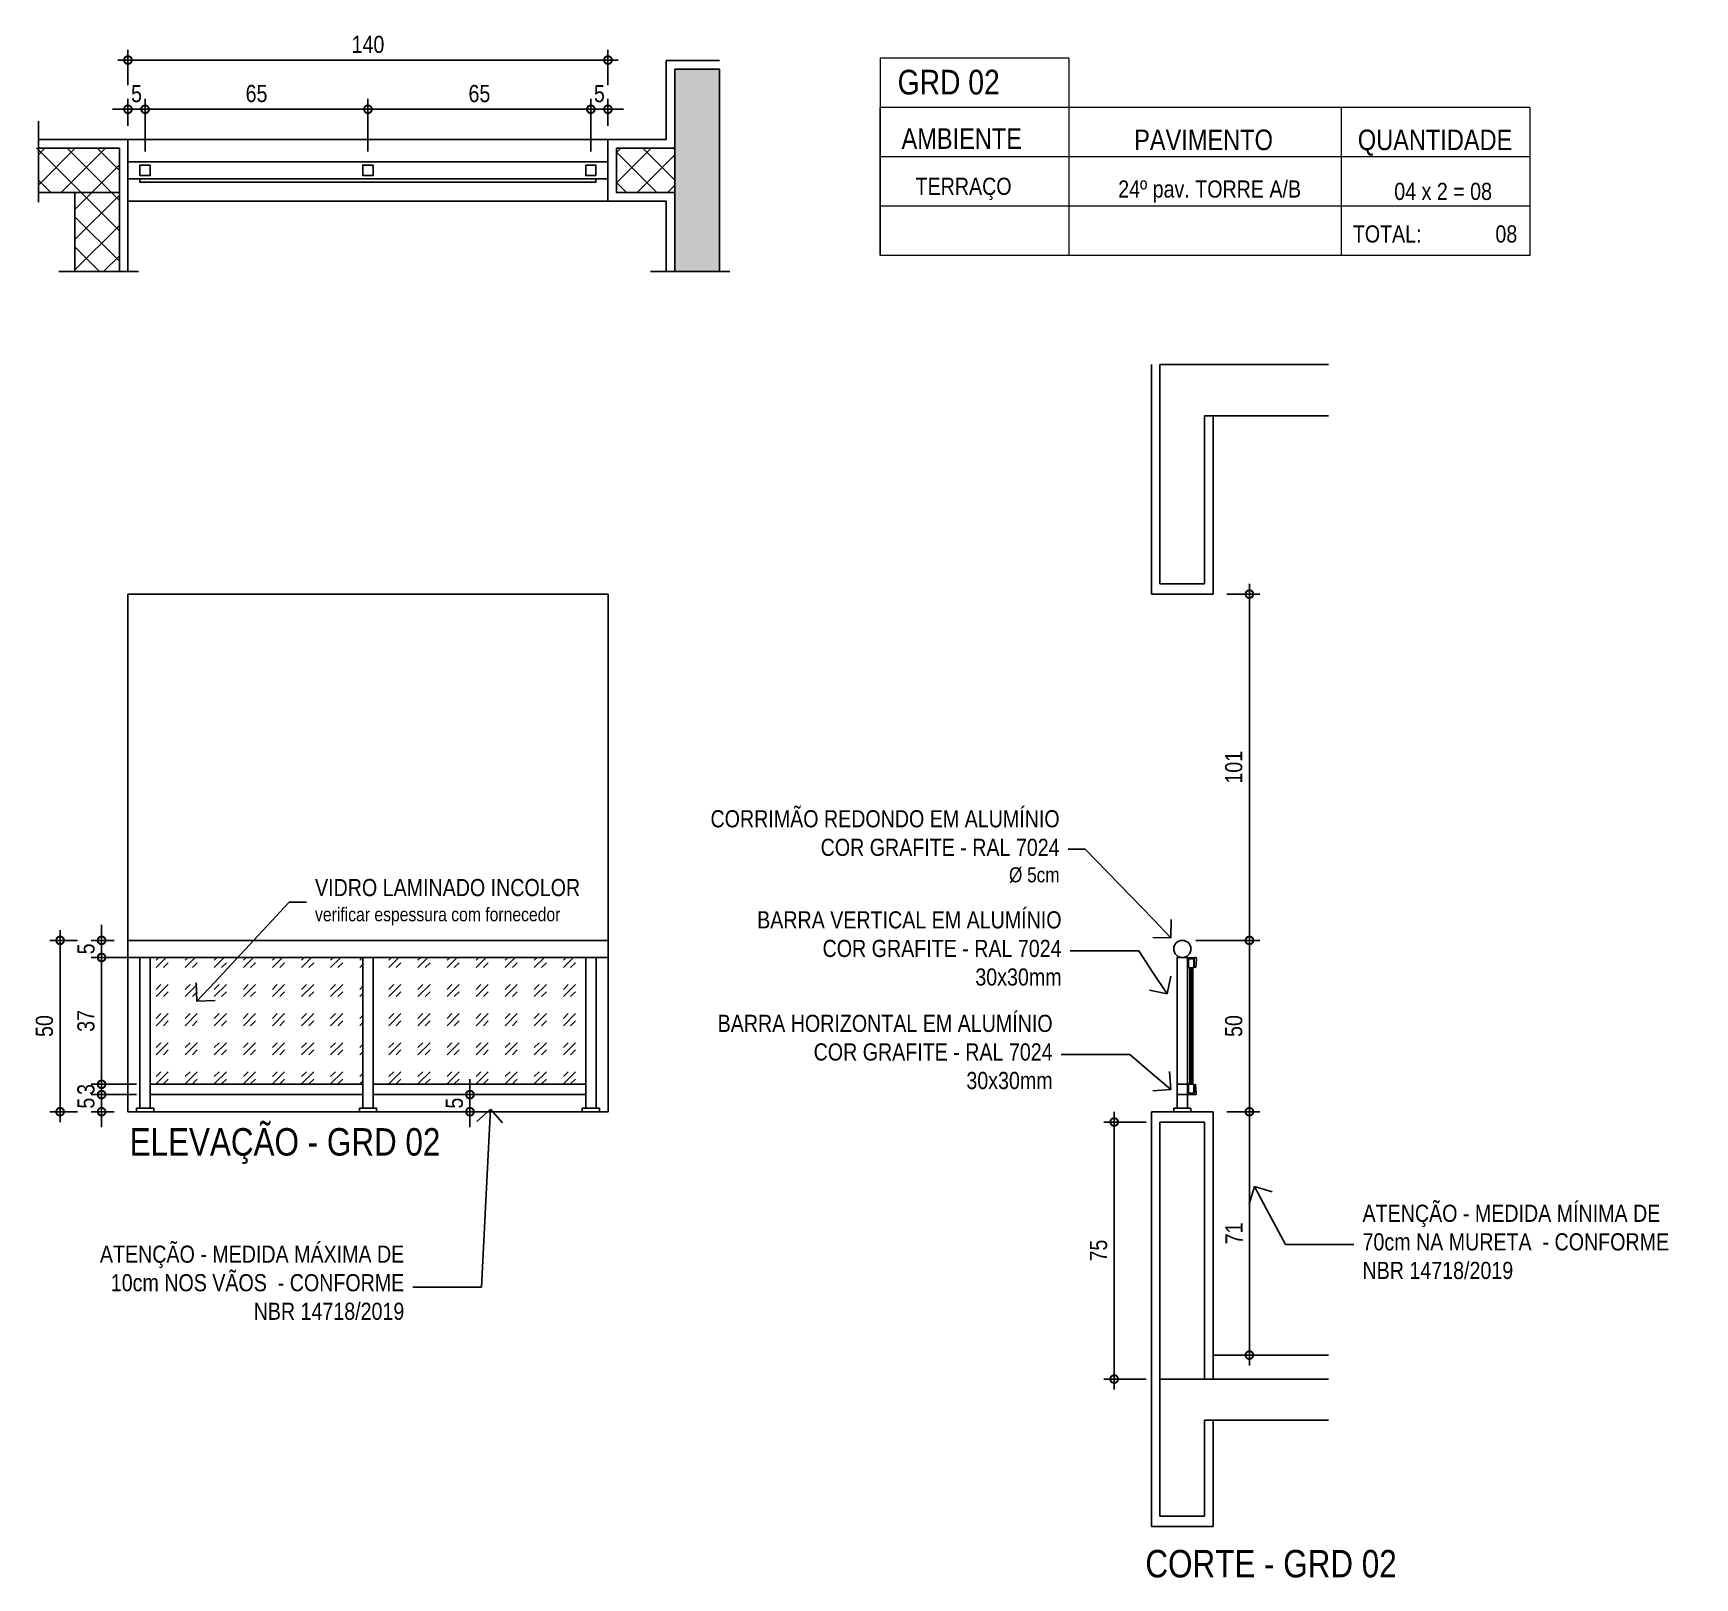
# Model space of a CAD drawing. Header units: metres. Extents: x -1.2 to 70.7, y -18.8 to 3.9.
# Drawn here: x 9.4 to 14.246, y -0.932 to 3.574 of the extents above; entities that cross this region are included whole.
import ezdxf
from ezdxf import colors
from ezdxf.entities.mleader import LeaderData, LeaderLine
from ezdxf.math import Vec2, Vec3

# ---------------------------------------------------------------- set-up
doc = ezdxf.new("R2010")
doc.units = ezdxf.units.M
doc.header["$PDMODE"] = 35
doc.linetypes.add('DASHEDX2', pattern=[1.5, 1, -0.5])
doc.linetypes.add('ESTILO_TQS_0001', pattern=[1, 0.7, -0.3])
for name, color, linetype in [('1', 232, 'DASHEDX2'), ('103', 232, 'Continuous'), ('210', 15, 'ESTILO_TQS_0001'), ('4', 2, 'Continuous'), ('5', 2, 'Continuous'), ('ARQ-ALV ACAB', 4, 'Continuous'), ('ARQ-ALV OSSO', 5, 'Continuous'), ('ARQ-AUX', 7, 'Continuous'), ('ARQ-AUX1', 1, 'Continuous'), ('ARQ-AUX2', 2, 'Continuous'), ('ARQ-DIM', 2, 'Continuous'), ('ARQ-SIM', 1, 'Continuous'), ('ARQ-TXT', 2, 'Continuous'), ('ARQ-TXT01', 2, 'Continuous'), ('ARQ-TXT3', 3, 'Continuous'), ('ES-CORTE', 2, 'Continuous')]:
    doc.layers.add(name, color=color, linetype=linetype)
doc.layers.add('SIMB', color=1, linetype='Continuous', lineweight=13)
doc.styles.add('Adesa', font='ARIALN.TTF')
doc.dimstyles.new('ADESA 1-0025', dxfattribs={"dimtxt": 0.05, "dimasz": 0.045, "dimexe": 0.03, "dimexo": 0.04, "dimgap": 0.02, "dimtad": 1, "dimtoh": 1, "dimdec": 0, "dimlfac": 100, "dimzin": 4, "dimtxsty": 'Adesa', "dimblk": 'DOTSMALL', "dimcen": 1, "dimdle": 0.03, "dimclrd": 1, "dimclre": 1, "dimclrt": 256, "dimazin": 1, "dimtm": 1e-09, "dimtfac": 1, "dimtdec": 0, "dimtix": 1, "dimtmove": 2, "dimatfit": 0, "dimldrblk": 'DOTSMALL', "dimfxl": 0.8, "dimtvp": 2, "dimtolj": 1, "dimtzin": 0, "dimarcsym": 0})

# ---------------------------------------------------------------- blocks, each defined once
blk = doc.blocks.new('_H315D25D1B8-016')
for p, q in [((-1956.99, 569.29), (-1981.19, 593.5)), ((-1980.62, 582.64), (-1969.77, 593.5)), ((-1980.62, 591.48), (-1978.6, 593.5)), ((-1973.93, 580.5), (-1960.93, 593.5)), ((-1956.99, 578.13), (-1972.35, 593.5)), ((-1956.99, 586.97), (-1963.52, 593.5)), ((-1969.99, 575.59), (-1956.99, 588.59)), ((-1977.03, 580.5), (-1980.62, 584.08)), ((-1969.99, 566.76), (-1956.99, 579.76)), ((-1956.99, 560.45), (-1969.99, 573.45)), ((-1969.99, 557.92), (-1956.99, 570.92)), ((-1962.82, 557.45), (-1969.99, 564.62)), ((-1961.62, 557.45), (-1956.99, 562.08))]:
    blk.add_line(p, q)
blk = doc.blocks.new('_H315D25D1B8-017')
for p, q in [((-1811.993255, 583.330966), (-1801.82775, 593.496471)), ((-1811.993255, 592.169801), (-1810.666585, 593.496471)), ((-1800.255669, 580.496471), (-1811.993255, 592.234058)), ((-1805.988915, 580.496471), (-1794.99269, 591.492696)), ((-1794.99269, 584.072327), (-1804.416834, 593.496471)), ((-1794.99269, 592.911162), (-1795.577999, 593.496471)), ((-1809.094503, 580.496471), (-1811.993255, 583.395223)), ((-1797.150081, 580.496471), (-1794.99269, 582.653862))]:
    blk.add_line(p, q)
blk = doc.blocks.new('_DotSmall')
at = {"color": 0, "linetype": 'ByBlock', "const_width": 0.5}
blk.add_lwpolyline([(-0.0625, 0, 1), (0.0625, 0, 1)], format="xyb", close=True, dxfattribs=at)
blk = doc.blocks.new('*D24')
at = {"layer": 'ARQ-DIM', "color": 1, "lineweight": -2, "transparency": 16777216}
for p, q in [((9.6761, 3.3524), (9.6311, 3.3524)), ((9.6761, 3.3044), (9.6761, 3.3824)), ((9.7261, 3.3524), (9.6761, 3.3524)), ((9.7261, 3.2294), (9.7261, 3.3824)), ((9.7261, 3.3524), (9.7711, 3.3524))]:
    blk.add_line(p, q, dxfattribs=at)
at = {"layer": 'Defpoints', "color": 0, "transparency": 16777216}
for p in [(9.6761, 3.3524), (9.6761, 3.2644, 0), (9.7261, 3.1894, 0)]:
    blk.add_point(p, dxfattribs=at)
at = {"layer": 'ARQ-DIM', "color": 1, "lineweight": -2, "transparency": 16777216, "xscale": 0.045, "yscale": 0.045, "zscale": 0.045}
blk.add_blockref('_DotSmall', (9.6761, 3.3524), dxfattribs=at)
at = {"layer": 'ARQ-DIM', "color": 1, "lineweight": -2, "transparency": 16777216, "xscale": 0.045, "yscale": 0.045, "zscale": 0.045, "rotation": 180}
blk.add_blockref('_DotSmall', (9.7261, 3.3524), dxfattribs=at)
at = {"layer": 'ARQ-DIM', "transparency": 16777216, "insert": (9.7011, 3.3979), "char_height": 0.05, "attachment_point": 5, "style": 'Adesa'}
blk.add_mtext('\\A1;5', dxfattribs=at)
blk = doc.blocks.new('*D25')
at = {"layer": 'ARQ-DIM', "color": 1, "lineweight": -2, "transparency": 16777216}
for p, q in [((9.6961, 3.3524), (10.4061, 3.3524)), ((9.7261, 3.2294), (9.7261, 3.3824)), ((10.3761, 3.2294), (10.3761, 3.3824))]:
    blk.add_line(p, q, dxfattribs=at)
at = {"layer": 'Defpoints', "color": 0, "transparency": 16777216}
for p in [(10.3761, 3.3524), (9.7261, 3.1894, 0), (10.3761, 3.1894)]:
    blk.add_point(p, dxfattribs=at)
at = {"layer": 'ARQ-DIM', "color": 1, "lineweight": -2, "transparency": 16777216, "xscale": 0.045, "yscale": 0.045, "zscale": 0.045, "rotation": 180}
blk.add_blockref('_DotSmall', (9.7261, 3.3524), dxfattribs=at)
at = {"layer": 'ARQ-DIM', "color": 1, "lineweight": -2, "transparency": 16777216, "xscale": 0.045, "yscale": 0.045, "zscale": 0.045}
blk.add_blockref('_DotSmall', (10.3761, 3.3524), dxfattribs=at)
at = {"layer": 'ARQ-DIM', "transparency": 16777216, "insert": (10.0511, 3.398), "char_height": 0.05, "attachment_point": 5, "style": 'Adesa'}
blk.add_mtext('\\A1;65', dxfattribs=at)
blk = doc.blocks.new('*D26')
at = {"layer": 'ARQ-DIM', "color": 1, "lineweight": -2, "transparency": 16777216}
for p, q in [((11.0261, 3.3524), (10.9811, 3.3524)), ((11.0261, 3.2294), (11.0261, 3.3824)), ((11.0261, 3.3524), (11.0761, 3.3524)), ((11.0761, 3.3044), (11.0761, 3.3824)), ((11.0761, 3.3524), (11.1211, 3.3524))]:
    blk.add_line(p, q, dxfattribs=at)
at = {"layer": 'Defpoints', "color": 0, "transparency": 16777216}
for p in [(11.0761, 3.3524), (11.0761, 3.2644, 0), (11.0261, 3.1894, 0)]:
    blk.add_point(p, dxfattribs=at)
at = {"layer": 'ARQ-DIM', "color": 1, "lineweight": -2, "transparency": 16777216, "xscale": 0.045, "yscale": 0.045, "zscale": 0.045}
blk.add_blockref('_DotSmall', (11.0261, 3.3524), dxfattribs=at)
at = {"layer": 'ARQ-DIM', "color": 1, "lineweight": -2, "transparency": 16777216, "xscale": 0.045, "yscale": 0.045, "zscale": 0.045, "rotation": 180}
blk.add_blockref('_DotSmall', (11.0761, 3.3524), dxfattribs=at)
at = {"layer": 'ARQ-DIM', "transparency": 16777216, "insert": (11.0511, 3.3979), "char_height": 0.05, "attachment_point": 5, "style": 'Adesa'}
blk.add_mtext('\\A1;5', dxfattribs=at)
blk = doc.blocks.new('*D27')
at = {"layer": 'ARQ-DIM', "color": 1, "lineweight": -2, "transparency": 16777216}
for p, q in [((11.0561, 3.3524), (10.3461, 3.3524)), ((10.3761, 3.2294), (10.3761, 3.3824)), ((11.0261, 3.2294), (11.0261, 3.3824))]:
    blk.add_line(p, q, dxfattribs=at)
at = {"layer": 'Defpoints', "color": 0, "transparency": 16777216}
for p in [(10.3761, 3.3524), (10.3761, 3.1894), (11.0261, 3.1894, 0)]:
    blk.add_point(p, dxfattribs=at)
at = {"layer": 'ARQ-DIM', "color": 1, "lineweight": -2, "transparency": 16777216, "xscale": 0.045, "yscale": 0.045, "zscale": 0.045, "rotation": 180}
blk.add_blockref('_DotSmall', (10.3761, 3.3524), dxfattribs=at)
at = {"layer": 'ARQ-DIM', "color": 1, "lineweight": -2, "transparency": 16777216, "xscale": 0.045, "yscale": 0.045, "zscale": 0.045}
blk.add_blockref('_DotSmall', (11.0261, 3.3524), dxfattribs=at)
at = {"layer": 'ARQ-DIM', "transparency": 16777216, "insert": (10.7011, 3.398), "char_height": 0.05, "attachment_point": 5, "style": 'Adesa'}
blk.add_mtext('\\A1;65', dxfattribs=at)
blk = doc.blocks.new('*D28')
at = {"layer": 'ARQ-DIM', "color": 1, "lineweight": -2, "transparency": 16777216}
for p, q in [((9.6461, 3.4959), (11.1061, 3.4959)), ((9.6761, 3.4224), (9.6761, 3.5259)), ((11.0761, 3.4224), (11.0761, 3.5259))]:
    blk.add_line(p, q, dxfattribs=at)
at = {"layer": 'Defpoints', "color": 0, "transparency": 16777216}
for p in [(11.0761, 3.4959), (9.6761, 3.3824), (11.0761, 3.3824)]:
    blk.add_point(p, dxfattribs=at)
at = {"layer": 'ARQ-DIM', "color": 1, "lineweight": -2, "transparency": 16777216, "xscale": 0.045, "yscale": 0.045, "zscale": 0.045, "rotation": 180}
blk.add_blockref('_DotSmall', (9.6761, 3.4959), dxfattribs=at)
at = {"layer": 'ARQ-DIM', "color": 1, "lineweight": -2, "transparency": 16777216, "xscale": 0.045, "yscale": 0.045, "zscale": 0.045}
blk.add_blockref('_DotSmall', (11.0761, 3.4959), dxfattribs=at)
at = {"layer": 'ARQ-DIM', "transparency": 16777216, "insert": (10.3761, 3.5414), "char_height": 0.05, "attachment_point": 5, "style": 'Adesa'}
blk.add_mtext('\\A1;140', dxfattribs=at)
blk = doc.blocks.new('*D30')
at = {"layer": 'ARQ-DIM', "color": 1, "lineweight": -2, "transparency": 16777216}
for p, q in [((9.5992, 0.4779), (9.5992, 0.5229)), ((9.7011, 0.4779), (9.5692, 0.4779)), ((9.5992, 0.4779), (9.5992, 0.4279)), ((9.6361, 0.4279), (9.5692, 0.4279)), ((9.5992, 0.4279), (9.5992, 0.3829))]:
    blk.add_line(p, q, dxfattribs=at)
at = {"layer": 'Defpoints', "color": 0, "transparency": 16777216}
for p in [(9.7411, 0.4779, 0), (9.5992, 0.4279), (9.6761, 0.4279)]:
    blk.add_point(p, dxfattribs=at)
at = {"layer": 'ARQ-DIM', "color": 1, "lineweight": -2, "transparency": 16777216, "xscale": 0.045, "yscale": 0.045, "zscale": 0.045}
for p, rotation in [((9.5992, 0.4779), 270), ((9.5992, 0.4279), 90)]:
    blk.add_blockref('_DotSmall', p, dxfattribs=dict(at, rotation=rotation))
at = {"layer": 'ARQ-DIM', "transparency": 16777216, "insert": (9.5538, 0.4529), "char_height": 0.05, "attachment_point": 5, "rotation": 90, "style": 'Adesa'}
blk.add_mtext('\\A1;5', dxfattribs=at)
blk = doc.blocks.new('*D31')
at = {"layer": 'ARQ-DIM', "color": 1, "lineweight": -2, "transparency": 16777216}
for p, q in [((9.5992, 0.5079), (9.5992, 0.5529)), ((9.7011, 0.5079), (9.5692, 0.5079)), ((9.5992, 0.5079), (9.5992, 0.4779)), ((9.7011, 0.4779), (9.5692, 0.4779)), ((9.5992, 0.4779), (9.5992, 0.4329))]:
    blk.add_line(p, q, dxfattribs=at)
at = {"layer": 'Defpoints', "color": 0, "transparency": 16777216}
for p in [(9.7411, 0.5079, 0), (9.5992, 0.4779), (9.7411, 0.4779, 0)]:
    blk.add_point(p, dxfattribs=at)
at = {"layer": 'ARQ-DIM', "color": 1, "lineweight": -2, "transparency": 16777216, "xscale": 0.045, "yscale": 0.045, "zscale": 0.045}
for p, rotation in [((9.5992, 0.5079), 270), ((9.5992, 0.4779), 90)]:
    blk.add_blockref('_DotSmall', p, dxfattribs=dict(at, rotation=rotation))
at = {"layer": 'ARQ-DIM', "transparency": 16777216, "insert": (9.5537, 0.4929), "char_height": 0.05, "attachment_point": 5, "rotation": 90, "style": 'Adesa'}
blk.add_mtext('\\A1;3', dxfattribs=at)
blk = doc.blocks.new('*D32')
at = {"layer": 'ARQ-DIM', "color": 1, "lineweight": -2, "transparency": 16777216}
for p, q in [((9.7011, 0.8779), (9.5692, 0.8779)), ((9.5992, 0.4779), (9.5992, 0.9079)), ((9.7011, 0.5079), (9.5692, 0.5079))]:
    blk.add_line(p, q, dxfattribs=at)
at = {"layer": 'Defpoints', "color": 0, "transparency": 16777216}
for p in [(9.5992, 0.8779), (9.7411, 0.8779, 0), (9.7411, 0.5079, 0)]:
    blk.add_point(p, dxfattribs=at)
at = {"layer": 'ARQ-DIM', "color": 1, "lineweight": -2, "transparency": 16777216, "xscale": 0.045, "yscale": 0.045, "zscale": 0.045}
for p, rotation in [((9.5992, 0.8779), 90), ((9.5992, 0.5079), 270)]:
    blk.add_blockref('_DotSmall', p, dxfattribs=dict(at, rotation=rotation))
at = {"layer": 'ARQ-DIM', "transparency": 16777216, "insert": (9.5537, 0.6929), "char_height": 0.05, "attachment_point": 5, "rotation": 90, "style": 'Adesa'}
blk.add_mtext('\\A1;37', dxfattribs=at)
blk = doc.blocks.new('*D33')
at = {"layer": 'ARQ-DIM', "color": 1, "lineweight": -2, "transparency": 16777216}
for p, q in [((9.5992, 0.9279), (9.5992, 0.9729)), ((9.6361, 0.9279), (9.5692, 0.9279)), ((9.5992, 0.9279), (9.5992, 0.8779)), ((9.6361, 0.8779), (9.5692, 0.8779)), ((9.5992, 0.8779), (9.5992, 0.8329))]:
    blk.add_line(p, q, dxfattribs=at)
at = {"layer": 'Defpoints', "color": 0, "transparency": 16777216}
for p in [(9.6761, 0.9279, 0), (9.5992, 0.8779), (9.6761, 0.8779, 0)]:
    blk.add_point(p, dxfattribs=at)
at = {"layer": 'ARQ-DIM', "color": 1, "lineweight": -2, "transparency": 16777216, "xscale": 0.045, "yscale": 0.045, "zscale": 0.045}
for p, rotation in [((9.5992, 0.9279), 270), ((9.5992, 0.8779), 90)]:
    blk.add_blockref('_DotSmall', p, dxfattribs=dict(at, rotation=rotation))
at = {"layer": 'ARQ-DIM', "transparency": 16777216, "insert": (9.5538, 0.9029), "char_height": 0.05, "attachment_point": 5, "rotation": 90, "style": 'Adesa'}
blk.add_mtext('\\A1;5', dxfattribs=at)
blk = doc.blocks.new('*D29')
at = {"layer": 'ARQ-DIM', "color": 1, "lineweight": -2, "transparency": 16777216}
for p, q in [((9.5292, 0.9279), (9.4482, 0.9279)), ((9.4782, 0.9579), (9.4782, 0.3979)), ((9.5292, 0.4279), (9.4482, 0.4279))]:
    blk.add_line(p, q, dxfattribs=at)
at = {"layer": 'Defpoints', "color": 0, "transparency": 16777216}
for p in [(9.5692, 0.9279), (9.4782, 0.4279), (9.5692, 0.4279)]:
    blk.add_point(p, dxfattribs=at)
at = {"layer": 'ARQ-DIM', "color": 1, "lineweight": -2, "transparency": 16777216, "xscale": 0.045, "yscale": 0.045, "zscale": 0.045}
for p, rotation in [((9.4782, 0.9279), 90), ((9.4782, 0.4279), 270)]:
    blk.add_blockref('_DotSmall', p, dxfattribs=dict(at, rotation=rotation))
at = {"layer": 'ARQ-DIM', "transparency": 16777216, "insert": (9.4326, 0.6779), "char_height": 0.05, "attachment_point": 5, "rotation": 90, "style": 'Adesa'}
blk.add_mtext('\\A1;50', dxfattribs=at)
blk = doc.blocks.new('_Open90')
at = {"color": 0, "linetype": 'ByBlock', "lineweight": -2}
for p, q in [((0, 0), (-1, 0)), ((-0.5, 0.5), (0, 0)), ((0, 0), (-0.5, -0.5))]:
    blk.add_line(p, q, dxfattribs=at)
blk = doc.blocks.new('*D36')
at = {"layer": 'ARQ-AUX2', "color": 1, "lineweight": -2, "transparency": 16777216}
for p, q in [((12.9469, 0.4579), (12.9469, -0.3121)), ((12.8811, 0.4279), (12.9769, 0.4279)), ((12.8811, -0.2821), (12.9769, -0.2821))]:
    blk.add_line(p, q, dxfattribs=at)
at = {"layer": 'Defpoints', "color": 0, "transparency": 16777216}
for p in [(12.8411, 0.4279, 0), (12.8411, -0.2821, 0), (12.9469, -0.2821)]:
    blk.add_point(p, dxfattribs=at)
at = {"layer": 'ARQ-AUX2', "color": 1, "lineweight": -2, "transparency": 16777216, "xscale": 0.045, "yscale": 0.045, "zscale": 0.045}
for p, rotation in [((12.9469, 0.4279), 90), ((12.9469, -0.2821), 270)]:
    blk.add_blockref('_DotSmall', p, dxfattribs=dict(at, rotation=rotation))
at = {"layer": 'ARQ-AUX2', "transparency": 16777216, "insert": (12.9018, 0.0729), "char_height": 0.05, "attachment_point": 5, "rotation": 90, "style": 'Adesa'}
blk.add_mtext('\\A1;71', dxfattribs=at)
blk = doc.blocks.new('*D35')
at = {"layer": 'ARQ-AUX2', "color": 1, "lineweight": -2, "transparency": 16777216}
for p, q in [((12.7911, 0.9279), (12.9769, 0.9279)), ((12.9469, 0.9579), (12.9469, 0.3979)), ((12.8811, 0.4279), (12.9769, 0.4279))]:
    blk.add_line(p, q, dxfattribs=at)
at = {"layer": 'Defpoints', "color": 0, "transparency": 16777216}
for p in [(12.7511, 0.9279, 0), (12.8411, 0.4279, 0), (12.9469, 0.4279)]:
    blk.add_point(p, dxfattribs=at)
at = {"layer": 'ARQ-AUX2', "color": 1, "lineweight": -2, "transparency": 16777216, "xscale": 0.045, "yscale": 0.045, "zscale": 0.045}
for p, rotation in [((12.9469, 0.9279), 90), ((12.9469, 0.4279), 270)]:
    blk.add_blockref('_DotSmall', p, dxfattribs=dict(at, rotation=rotation))
at = {"layer": 'ARQ-AUX2', "transparency": 16777216, "insert": (12.9014, 0.6779), "char_height": 0.05, "attachment_point": 5, "rotation": 90, "style": 'Adesa'}
blk.add_mtext('\\A1;50', dxfattribs=at)
blk = doc.blocks.new('*D37')
at = {"layer": 'ARQ-AUX2', "color": 1, "lineweight": -2, "transparency": 16777216}
for p, q in [((12.6461, 0.3979), (12.5225, 0.3979)), ((12.5525, -0.3821), (12.5525, 0.4279)), ((12.6461, -0.3521), (12.5225, -0.3521))]:
    blk.add_line(p, q, dxfattribs=at)
at = {"layer": 'Defpoints', "color": 0, "transparency": 16777216}
for p in [(12.5525, 0.3979), (12.6861, 0.3979, 0), (12.6861, -0.3521, 0)]:
    blk.add_point(p, dxfattribs=at)
at = {"layer": 'ARQ-AUX2', "color": 1, "lineweight": -2, "transparency": 16777216, "xscale": 0.045, "yscale": 0.045, "zscale": 0.045}
for p, rotation in [((12.5525, 0.3979), 90), ((12.5525, -0.3521), 270)]:
    blk.add_blockref('_DotSmall', p, dxfattribs=dict(at, rotation=rotation))
at = {"layer": 'ARQ-AUX2', "transparency": 16777216, "insert": (12.5071, 0.0229), "char_height": 0.05, "attachment_point": 5, "rotation": 90, "style": 'Adesa'}
blk.add_mtext('\\A1;75', dxfattribs=at)
blk = doc.blocks.new('*D38')
at = {"layer": 'ARQ-AUX2', "color": 1, "lineweight": -2, "transparency": 16777216}
for p, q in [((12.9469, 1.9679), (12.9469, 0.8979)), ((12.8811, 1.9379), (12.9769, 1.9379)), ((12.8811, 0.9279), (12.9769, 0.9279))]:
    blk.add_line(p, q, dxfattribs=at)
at = {"layer": 'Defpoints', "color": 0, "transparency": 16777216}
for p in [(12.8411, 1.9379, 0), (12.8411, 0.9279), (12.9469, 0.9279)]:
    blk.add_point(p, dxfattribs=at)
at = {"layer": 'ARQ-AUX2', "color": 1, "lineweight": -2, "transparency": 16777216, "xscale": 0.045, "yscale": 0.045, "zscale": 0.045}
for p, rotation in [((12.9469, 1.9379), 90), ((12.9469, 0.9279), 270)]:
    blk.add_blockref('_DotSmall', p, dxfattribs=dict(at, rotation=rotation))
at = {"layer": 'ARQ-AUX2', "transparency": 16777216, "insert": (12.9014, 1.4329), "char_height": 0.05, "attachment_point": 5, "rotation": 90, "style": 'Adesa'}
blk.add_mtext('\\A1;101', dxfattribs=at)
blk = doc.blocks.new('DET CTE GRD')
at = {"layer": 'ARQ-AUX'}
for p, q in [((0.0218, 0.4189), (0.0227, 0.4198)), ((0.0218, 0.4189), (0.0218, 0.0811)), ((0.0299, 0.4198), (0.0227, 0.4198)), ((0.0308, 0.4189), (0.0299, 0.4198)), ((0.0308, 0.0811), (0.0308, 0.4189)), ((0.0308, 0.4189), (0.0308, 0.4189)), ((0.0218, 0.0811), (0.0227, 0.0802)), ((0.0299, 0.0802), (0.0227, 0.0802)), ((0.0308, 0.0811), (0.0299, 0.0802)), ((0.0308, 0.0811), (0.0308, 0.0811))]:
    blk.add_line(p, q, dxfattribs=at)
for points in [[(0.0339, 0.42), (0.0179, 0.42), (0.0179, 0.446), (0.0339, 0.446), (0.0339, 0.42)], [(0.0339, 0.08), (0.0179, 0.08), (0.0179, 0.054), (0.0339, 0.054), (0.0339, 0.08)]]:
    blk.add_lwpolyline(points, close=True, dxfattribs=at)
at = {"layer": 'ARQ-AUX', "color": 251}
for points in [[(0.0233, 0.4198), (0.0233, 0.0811)], [(0.0263, 0.4198), (0.0263, 0.0811)], [(0.0293, 0.4198), (0.0293, 0.0811)]]:
    blk.add_lwpolyline(points, dxfattribs=at)
at = {"layer": 'ARQ-AUX1', "color": 7, "linetype": 'Continuous', "lineweight": 0}
for p, q in [((0.015, 0.45), (0.0388, 0.45)), ((0.0368, 0.446), (0.015, 0.446)), ((0.0368, 0.4217), (0.0368, 0.446)), ((0.0418, 0.4463), (0.0394, 0.4214)), ((0.0368, 0.054), (0.015, 0.054)), ((0.015, 0.05), (0.0388, 0.05)), ((0.0368, 0.0783), (0.0368, 0.054)), ((0.0418, 0.0537), (0.0394, 0.0786))]:
    blk.add_line(p, q, dxfattribs=at)
at = {"layer": 'ARQ-AUX1'}
blk.add_lwpolyline([(0.015, 0.08), (-0.015, 0.08), (-0.015, 0.05), (0.015, 0.05)], close=True, dxfattribs=at)
at = {"layer": 'ARQ-AUX1', "color": 7, "linetype": 'Continuous', "lineweight": 0}
for centre, radius, start, end in [((0.0388, 0.447), 0.003, 347, 90), ((0.0381, 0.4217), 0.00129, 180, 347), ((0.0381, 0.0783), 0.00129, 13, 180), ((0.0388, 0.053), 0.003, 270, 13)]:
    blk.add_arc(centre, radius, start, end, dxfattribs=at)
at = {"layer": 'ARQ-AUX2'}
for points in [[(0.015, 0.45), (-0.015, 0.45), (-0.015, 0.01), (0.015, 0.01)], [(0.025, 0.01), (-0.025, 0.01), (-0.025, 0), (0.025, 0)]]:
    blk.add_lwpolyline(points, close=True, dxfattribs=at)
blk.add_circle((0, 0.475), 0.025, dxfattribs=at)
blk = doc.blocks.new('*D39')
at = {"layer": 'ARQ-DIM', "color": 1, "lineweight": -2, "transparency": 16777216}
for p, q in [((10.6736, 0.4779), (10.6736, 0.5229)), ((10.7076, 0.4779), (10.6436, 0.4779)), ((10.6736, 0.4779), (10.6736, 0.4279)), ((10.7076, 0.4279), (10.6436, 0.4279)), ((10.6736, 0.4279), (10.6736, 0.3829))]:
    blk.add_line(p, q, dxfattribs=at)
at = {"layer": 'Defpoints', "color": 0, "transparency": 16777216}
for p in [(10.7476, 0.4779, 0), (10.6736, 0.4279), (10.7476, 0.4279)]:
    blk.add_point(p, dxfattribs=at)
at = {"layer": 'ARQ-DIM', "color": 1, "lineweight": -2, "transparency": 16777216, "xscale": 0.045, "yscale": 0.045, "zscale": 0.045}
for p, rotation in [((10.6736, 0.4779), 270), ((10.6736, 0.4279), 90)]:
    blk.add_blockref('_DotSmall', p, dxfattribs=dict(at, rotation=rotation))
at = {"layer": 'ARQ-DIM', "transparency": 16777216, "insert": (10.6282, 0.4529), "char_height": 0.05, "attachment_point": 5, "rotation": 90, "style": 'Adesa'}
blk.add_mtext('\\A1;5', dxfattribs=at)

msp = doc.modelspace()

# ---------------------------------------------------------------- hatches: boundary and pattern name
h = msp.add_hatch()
h.set_pattern_fill('GOST_GLASS', color=252, scale=0.01)
h.paths.add_polyline_path([(11.0112, 0.5079), (11.0112, 0.8779), (10.3912, 0.8779), (10.3912, 0.5079)])
h.paths.add_polyline_path([(10.3612, 0.5079), (10.3612, 0.8779), (9.7412, 0.8779), (9.7412, 0.5079)])
at = {"layer": 'ARQ-AUX1'}
h = msp.add_hatch(color=8, dxfattribs=at)
h.dxf.hatch_style = 1
h.paths.add_polyline_path([(11.401, 3.4694), (11.2711, 3.4694), (11.2711, 2.879), (11.401, 2.879)])

# ---------------------------------------------------------------- linework, layer by layer
at = {"layer": '1'}
msp.add_line((11.1011, 3.1094, 0), (11.1011, 3.2394, 0), dxfattribs=at)
at = {"layer": '1', "elevation": 0}
for points in [[(9.5861, 3.2394), (9.4148, 3.2394)], [(9.6511, 3.2394), (9.6511, 3.1094)], [(11.2711, 3.2394), (11.1011, 3.2394)], [(9.4148, 3.1094), (9.5211, 3.1094)], [(9.5211, 3.1094), (9.5211, 2.8789)], [(9.6511, 2.8789), (9.6511, 3.1094)], [(11.1011, 3.1094), (11.2711, 3.1094)]]:
    msp.add_lwpolyline(points, dxfattribs=at)
at = {"layer": '210'}
msp.add_line((9.5211, 3.1094, 0), (9.6511, 3.1094, 0), dxfattribs=at)
at = {"layer": '4', "linetype": 'Continuous', "elevation": 0}
msp.add_lwpolyline([(11.401, 2.879), (11.401, 3.4694), (11.2711, 3.4694), (11.2711, 2.879)], dxfattribs=at)
at = {"layer": '5', "elevation": 0}
msp.add_lwpolyline([(11.401, 2.879), (11.401, 3.4694), (11.2711, 3.4694), (11.2711, 2.879)], dxfattribs=at)
at = {"layer": 'ARQ-ALV ACAB'}
for p, q in [((11.0761, 3.2644, 0), (11.0761, 3.0844)), ((11.2461, 3.0844), (9.6761, 3.0844)), ((11.2461, 2.879, 0), (11.2461, 3.0844)), ((12.6611, 2.6079, 0), (12.6611, 1.9379, 0)), ((12.8411, 2.4579, 0), (12.8411, 1.9379, 0)), ((12.6611, -0.3521, 0), (12.6611, 0.4279)), ((12.8411, -0.3521, 0), (12.8411, 0.4279, 0)), ((12.6611, -0.3521, 0), (12.6611, -0.7821)), ((12.8411, -0.4721, 0), (12.8411, -0.7821, 0))]:
    msp.add_line(p, q, dxfattribs=at)
at = {"layer": 'ARQ-ALV ACAB', "elevation": 0}
for points in [[(9.4148, 3.2644), (11.2461, 3.2644), (11.2461, 3.4944), (11.4011, 3.4945)], [(9.6761, 2.8789), (9.6761, 3.2644)], [(12.6611, 1.9379), (12.8411, 1.9379)], [(12.8411, -0.2821), (13.1777, -0.2821)], [(12.6611, -0.7821), (12.8411, -0.7821)]]:
    msp.add_lwpolyline(points, dxfattribs=at)
at = {"layer": 'ARQ-ALV ACAB'}
for points in [[(12.8411, 0.4279), (12.6611, 0.4279)], [(12.6611, -0.7821), (12.8411, -0.7821)]]:
    msp.add_lwpolyline(points, dxfattribs=at)
at = {"layer": 'ARQ-ALV OSSO', "elevation": 0}
for points in [[(9.4148, 3.2394), (9.6511, 3.2394)], [(9.6511, 2.8789), (9.6511, 3.2394)], [(11.1011, 3.2394), (11.2711, 3.2394)], [(11.1011, 3.2394), (11.1011, 3.1094), (11.2711, 3.1094)], [(9.5211, 3.1094), (9.4148, 3.1094)]]:
    msp.add_lwpolyline(points, dxfattribs=at)
at = {"layer": 'ARQ-ALV OSSO'}
msp.add_lwpolyline([(9.5211, 3.1094), (9.5211, 2.8789)], dxfattribs=at)
at = {"layer": 'ARQ-AUX'}
for p, q in [((9.6761, 1.9379, 0), (11.0762, 1.9379, 0)), ((9.6761, 0.4279), (9.6761, 1.9379, 0)), ((11.0762, 1.9379, 0), (11.0762, 0.4279)), ((11.0762, 0.4279), (9.6761, 0.4279))]:
    msp.add_line(p, q, dxfattribs=at)
at = {"layer": 'ARQ-AUX', "elevation": 0}
msp.add_lwpolyline([(9.7111, 3.1494), (11.0411, 3.1494), (11.0411, 3.1394), (9.7111, 3.1394)], close=True, dxfattribs=at)
at = {"layer": 'ARQ-AUX1'}
for points in [[(9.4148, 3.3176), (9.4148, 3.0811)], [(9.7067, 2.8789), (9.4749, 2.8789)]]:
    msp.add_lwpolyline(points, dxfattribs=at)
at = {"layer": 'ARQ-AUX1', "elevation": 0}
for points in [[(9.7411, 3.1894), (9.7111, 3.1894), (9.7111, 3.1594), (9.7411, 3.1594)], [(11.0111, 3.1894), (11.0411, 3.1894), (11.0411, 3.1594), (11.0111, 3.1594)]]:
    msp.add_lwpolyline(points, close=True, dxfattribs=at)
at = {"layer": 'ARQ-AUX1'}
msp.add_lwpolyline([(10.3911, 3.1894), (10.3611, 3.1894), (10.3611, 3.1594), (10.3911, 3.1594)], close=True, dxfattribs=at)
at = {"layer": 'ARQ-AUX1', "elevation": 0}
msp.add_lwpolyline([(11.4317, 2.879), (11.1998, 2.879)], dxfattribs=at)
at = {"layer": 'ARQ-AUX2'}
for points in [[(9.6761, 3.1994), (11.0761, 3.1994)], [(9.6761, 3.1494), (11.0761, 3.1494)]]:
    msp.add_lwpolyline(points, dxfattribs=at)
for points in [[(11.0762, 0.9279), (11.0762, 0.8779), (9.6762, 0.8779), (9.6762, 0.9279)], [(9.7112, 0.8779), (9.7412, 0.8779), (9.7412, 0.4379), (9.7112, 0.4379)], [(10.3612, 0.8779), (10.3912, 0.8779), (10.3912, 0.4379), (10.3612, 0.4379)], [(11.0112, 0.8779), (11.0412, 0.8779), (11.0412, 0.4379), (11.0112, 0.4379)], [(10.3612, 0.5079), (9.7412, 0.5079), (9.7412, 0.4779), (10.3612, 0.4779)], [(10.3912, 0.5079), (11.0112, 0.5079), (11.0112, 0.4779), (10.3912, 0.4779)], [(9.7012, 0.4379), (9.7512, 0.4379), (9.7512, 0.4279), (9.7012, 0.4279)], [(10.3512, 0.4379), (10.4012, 0.4379), (10.4012, 0.4279), (10.3512, 0.4279)], [(11.0012, 0.4379), (11.0512, 0.4379), (11.0512, 0.4279), (11.0012, 0.4279)]]:
    msp.add_lwpolyline(points, close=True, dxfattribs=at)
at = {"layer": 'ES-CORTE'}
for p, q in [((12.6861, 2.4479, 0), (12.6861, 1.9679, 0)), ((12.8161, 2.4579, 0), (12.8161, 1.9679, 0)), ((12.6861, -0.3521, 0), (12.6861, 0.3979)), ((12.8161, -0.3521, 0), (12.8161, 0.3979, 0)), ((12.8161, -0.4721, 0), (12.8161, -0.7521, 0)), ((12.6861, -0.5121, 0), (12.6861, -0.7521))]:
    msp.add_line(p, q, dxfattribs=at)
at = {"layer": 'ES-CORTE', "elevation": 0}
for points in [[(12.6861, 2.4479), (12.6861, 2.6079)], [(13.1777, 2.6079), (12.6861, 2.6079)], [(13.1777, 2.4579), (12.8161, 2.4579)], [(12.8161, 1.9679), (12.6861, 1.9679)], [(13.1777, -0.3521), (12.6861, -0.3521)], [(12.6861, -0.5121), (12.6861, -0.3521)], [(13.1777, -0.4721), (12.8161, -0.4721)], [(12.8161, -0.7521), (12.6861, -0.7521)]]:
    msp.add_lwpolyline(points, dxfattribs=at)
at = {"layer": 'ES-CORTE'}
for points in [[(12.8161, 0.3979), (12.6861, 0.3979)], [(12.8161, -0.7521), (12.6861, -0.7521)]]:
    msp.add_lwpolyline(points, dxfattribs=at)
at = {"layer": 'SIMB', "ltscale": 0.01}
for p, q in [((11.8702, 3.501), (11.8702, 2.9257)), ((12.4202, 3.501), (11.8702, 3.501)), ((12.4202, 3.501), (12.4202, 2.9257)), ((12.2088, 3.3572), (11.8702, 3.3572)), ((11.8702, 2.9257), (11.8702, 3.3572)), ((11.8702, 2.9257), (11.8702, 3.3572)), ((13.7644, 3.3572), (12.2088, 3.3572)), ((13.2144, 3.3572), (13.2144, 2.9257)), ((13.7644, 3.3572), (13.7644, 2.9257)), ((13.7644, 3.2134), (11.8702, 3.2134)), ((13.7644, 3.0695), (11.8702, 3.0695)), ((13.7644, 2.9257), (11.8702, 2.9257))]:
    msp.add_line(p, q, dxfattribs=at)

# ---------------------------------------------------------------- block references
at = {"layer": '103', "xscale": 0.01, "yscale": 0.01, "zscale": 0.01}
for name in ['_H315D25D1B8-016', '_H315D25D1B8-017']:
    msp.add_blockref(name, (29.221, -2.6955, 0), dxfattribs=at)
at = {"layer": 'ARQ-DIM'}
msp.add_blockref('DET CTE GRD', (12.7511, 0.4279), dxfattribs=at)

# ---------------------------------------------------------------- texts
at = {"layer": 'ARQ-TXT', "ltscale": 0.5, "style": 'Adesa'}
for s, p in [('ELEVAÇÃO - GRD 02', (9.6809, 0.3)), ('CORTE - GRD 02', (12.6434, -0.9305, 0))]:
    msp.add_text(s, height=0.08, dxfattribs=at).set_placement(p)
at = {"layer": 'ARQ-TXT', "ltscale": 0.01, "char_height": 0.05, "style": 'Adesa'}
for s, insert, width, attachment_point in [('\\pi0.09948;24º pav. TORRE A/B', (12.4647, 3.1122), 0.727785, 4), ('04 x 2 = 08', (13.5119, 3.1125), 0.452083, 5)]:
    msp.add_mtext(s, dxfattribs=dict(at, insert=insert, width=width, attachment_point=attachment_point))
at = {"layer": 'ARQ-TXT01', "ltscale": 0.01, "style": 'Adesa'}
for s, insert, char_height, width, attachment_point in [('AMBIENTE', (12.1079, 3.2969), 0.06, 0.605305, 2), ('PAVIMENTO', (12.8131, 3.2932), 0.06, 0.605305, 2), ('QUANTIDADE', (13.4884, 3.2932), 0.06, 0.605305, 2), ('TERRAÇO', (11.9733, 3.1527), 0.05, 0.538805, 1), ('TOTAL:^I 08', (13.2484, 3.0137), 0.05, 0.518239, 1)]:
    msp.add_mtext(s, dxfattribs=dict(at, insert=insert, char_height=char_height, width=width, attachment_point=attachment_point))
at = {"layer": 'ARQ-TXT3', "ltscale": 0.01, "insert": (11.9209, 3.4675), "char_height": 0.072, "width": 0.605305, "attachment_point": 1, "style": 'Adesa'}
msp.add_mtext('GRD 02', dxfattribs=at)

# ---------------------------------------------------------------- dimensions: what is measured, and where the dimension line sits
at = {"layer": 'ARQ-AUX2'}
for base, p1, p2, picture, middle in [((12.9469, 0.9279, 0), (12.8411, 1.9379, 0), (12.8411, 0.9279, 0), '*D38', (12.9014, 1.4329, 0)), ((12.9469, 0.4279, 0), (12.7511, 0.9279), (12.8411, 0.4279), '*D35', (12.9014, 0.6779, 0)), ((12.9469, -0.2821, 0), (12.8411, 0.4279), (12.8411, -0.2821, 0), '*D36', (12.9018, 0.0729, 0)), ((12.5525, 0.3979, 0), (12.6861, -0.3521, 0), (12.6861, 0.3979), '*D37', (12.5071, 0.0229, 0))]:
    dim = msp.add_linear_dim(base=base, p1=p1, p2=p2, angle=90, dimstyle='ADESA 1-0025', dxfattribs=at)
    dim.commit()
    dim.dimension.update_dxf_attribs({"geometry": picture, "text_midpoint": middle})
at = {"layer": 'ARQ-DIM'}
for base, p1, p2, picture, middle in [((11.0761, 3.4959), (9.6761, 3.3824), (11.0761, 3.3824), '*D28', (10.3761, 3.5414)), ((9.6761, 3.3524), (9.7261, 3.1894, 0), (9.6761, 3.2644, 0), '*D24', (9.7011, 3.3979)), ((10.3761, 3.3524), (9.7261, 3.1894, 0), (10.3761, 3.1894), '*D25', (10.0511, 3.398))]:
    dim = msp.add_linear_dim(base=base, p1=p1, p2=p2, dimstyle='ADESA 1-0025', dxfattribs=at)
    dim.commit()
    dim.dimension.update_dxf_attribs({"geometry": picture, "text_midpoint": middle})
for base, p1, p2, angle, picture, middle in [((10.3761, 3.3524), (11.0261, 3.1894, 0), (10.3761, 3.1894), 180, '*D27', (10.7011, 3.398)), ((11.0761, 3.3524), (11.0261, 3.1894, 0), (11.0761, 3.2644, 0), 180, '*D26', (11.0511, 3.3979)), ((9.5992, 0.8779), (9.6761, 0.9279, 0), (9.6761, 0.8779, 0), 90, '*D33', (9.5538, 0.9029)), ((9.4782, 0.4279), (9.5692, 0.9279), (9.5692, 0.4279), 90, '*D29', (9.4326, 0.6779)), ((9.5992, 0.8779), (9.7411, 0.5079, 0), (9.7411, 0.8779, 0), 90, '*D32', (9.5537, 0.6929)), ((9.5992, 0.4779), (9.7411, 0.5079, 0), (9.7411, 0.4779, 0), 90, '*D31', (9.5537, 0.4929)), ((9.5992, 0.4279), (9.7411, 0.4779, 0), (9.6761, 0.4279), 90, '*D30', (9.5538, 0.4529)), ((10.6736, 0.4279), (10.7476, 0.4779, 0), (10.7476, 0.4279), 90, '*D39', (10.6282, 0.4529))]:
    dim = msp.add_linear_dim(base=base, p1=p1, p2=p2, angle=angle, dimstyle='ADESA 1-0025', dxfattribs=at)
    dim.commit()
    dim.dimension.update_dxf_attribs({"geometry": picture, "text_midpoint": middle})

# ---------------------------------------------------------------- leaders
at = {"layer": 'ARQ-SIM'}
ml = msp.add_multileader_mtext('Standard', dxfattribs=at)
ml.set_content('CORRIMÃO REDONDO EM ALUMÍNIO \\PCOR GRAFITE - RAL 7024\\P{\\H0.875x;Ø 5cm}', color=2, style='Adesa')
ml.set_leader_properties(color=256)
ml.set_arrow_properties(name='OPEN90')
ml.build(insert=Vec2(0, 0))
ml.multileader.update_dxf_attribs({"text_left_attachment_type": 2, "text_right_attachment_type": 2, "dogleg_length": 0.2, "arrow_head_size": 0.075})
ctx = ml.context
ctx.base_point, ctx.char_height, ctx.arrow_head_size, ctx.landing_gap_size, ctx.plane_origin = Vec3(11.3552, 1.1938, 0), 0.05, 0.075, 0.025, Vec3(12.0368, 0.9355, 0)
ctx.left_attachment, ctx.right_attachment, ctx.text_align_type = 2, 2, 2
notes = []
notes.append((ctx, [(0, (1, 1, 0), (12.4683, 1.1938, 0), (-1, 0), 0.05, [(0, [(12.718, 0.9355, 0)], 0, [])])]))
ctx.mtext.insert, ctx.mtext.width, ctx.mtext.alignment, ctx.mtext.flow_direction = Vec3(12.3933, 1.3076, 0), 1.248136, 3, 5
ml = msp.add_multileader_mtext('Standard', dxfattribs=at)
ml.set_content('VIDRO LAMINADO INCOLOR\\P{\\H0.8x;verificar espessura com fornecedor}', color=2, style='Adesa')
ml.set_leader_properties(color=256)
ml.set_arrow_properties(name='OPEN90')
ml.build(insert=Vec2(0, 0))
ml.multileader.update_dxf_attribs({"text_left_attachment_type": 2, "text_right_attachment_type": 2, "dogleg_length": 0.2, "arrow_head_size": 0.075})
ctx = ml.context
ctx.base_point, ctx.char_height, ctx.arrow_head_size, ctx.landing_gap_size, ctx.plane_origin = Vec3(10.1967, 1.0389), 0.05, 0.075, 0.025, Vec3(10.5782, 0.7506)
ctx.left_attachment, ctx.right_attachment = 2, 2
notes.append((ctx, [(0, (1, 1, 0), (10.1467, 1.0389), (1, 0), 0.05, [(0, [(9.8773, 0.7506)], 0, [])])]))
ctx.mtext.insert, ctx.mtext.flow_direction = Vec3(10.2217, 1.1069), 5
ml = msp.add_multileader_mtext('Standard', dxfattribs=at)
ml.set_content('BARRA VERTICAL EM ALUMÍNIO\\PCOR GRAFITE - RAL 7024\\P30x30mm', color=2, style='Adesa')
ml.set_leader_properties(color=256)
ml.set_arrow_properties(name='OPEN90')
ml.build(insert=Vec2(0, 0))
ml.multileader.update_dxf_attribs({"text_left_attachment_type": 2, "text_right_attachment_type": 2, "dogleg_length": 0.2, "arrow_head_size": 0.075})
ctx = ml.context
ctx.base_point, ctx.char_height, ctx.arrow_head_size, ctx.landing_gap_size, ctx.plane_origin = Vec3(11.4928, 0.897, 0), 0.05, 0.075, 0.025, Vec3(11.7262, 0.5997, 0)
ctx.left_attachment, ctx.right_attachment, ctx.text_align_type = 2, 2, 2
notes.append((ctx, [(1, (1, 1, 0), (12.624, 0.897, 0), (-1, 0), 0.2, [(0, [(12.707, 0.7716, 0)], 0, [])])]))
ctx.mtext.insert, ctx.mtext.width, ctx.mtext.alignment, ctx.mtext.flow_direction = Vec3(12.399, 1.0127, 0), 1.189009, 3, 5
ml = msp.add_multileader_mtext('Standard', dxfattribs=at)
ml.set_content('BARRA HORIZONTAL EM ALUMÍNIO\\PCOR GRAFITE - RAL 7024\\P30x30mm', color=2, style='Adesa')
ml.set_leader_properties(color=256)
ml.set_arrow_properties(name='OPEN90')
ml.build(insert=Vec2(0, 0))
ml.multileader.update_dxf_attribs({"text_left_attachment_type": 2, "text_right_attachment_type": 2, "dogleg_length": 0.2, "arrow_head_size": 0.075})
ctx = ml.context
ctx.base_point, ctx.char_height, ctx.arrow_head_size, ctx.landing_gap_size, ctx.plane_origin = Vec3(11.3776, 0.5949, 0), 0.05, 0.075, 0.025, Vec3(11.7001, 0.2977, 0)
ctx.left_attachment, ctx.right_attachment, ctx.text_align_type = 2, 2, 2
notes.append((ctx, [(1, (1, 1, 0), (12.5979, 0.5949, 0), (-1, 0), 0.2, [(0, [(12.7178, 0.4929, 0)], 0, [])])]))
ctx.mtext.insert, ctx.mtext.width, ctx.mtext.alignment, ctx.mtext.flow_direction = Vec3(12.3729, 0.7107, 0), 1.189009, 3, 5
ml = msp.add_multileader_mtext('Standard', dxfattribs=at)
ml.set_content('ATENÇÃO - MEDIDA MÁXIMA DE 10cm NOS VÃOS  - CONFORME NBR 14718/2019', color=2, style='Adesa')
ml.set_leader_properties(color=256)
ml.set_arrow_properties(name='OPEN90')
ml.build(insert=Vec2(0, 0))
ml.multileader.update_dxf_attribs({"text_left_attachment_type": 2, "text_right_attachment_type": 2, "dogleg_length": 0.2, "arrow_head_size": 0.075})
ctx = ml.context
ctx.base_point, ctx.char_height, ctx.arrow_head_size, ctx.landing_gap_size, ctx.plane_origin = Vec3(9.5724, -0.0838), 0.05, 0.075, 0.025, Vec3(11.4156, 0.0762)
ctx.left_attachment, ctx.right_attachment, ctx.text_align_type = 2, 2, 2
notes.append((ctx, [(0, (1, 1, 0), (10.7071, -0.0838), (-1, 0), 0.2, [(0, [(10.7333, 0.4353)], 0, [])])]))
ctx.mtext.insert, ctx.mtext.width, ctx.mtext.alignment, ctx.mtext.flow_direction = Vec3(10.4821, 0.0375), 0.969025, 3, 5
ml = msp.add_multileader_mtext('Standard', dxfattribs=at)
ml.set_content('ATENÇÃO - MEDIDA MÍNIMA DE 70cm NA MURETA  - CONFORME NBR 14718/2019', color=2, style='Adesa')
ml.set_leader_properties(color=256)
ml.set_arrow_properties(name='OPEN90')
ml.build(insert=Vec2(0, 0))
ml.multileader.update_dxf_attribs({"text_left_attachment_type": 2, "text_right_attachment_type": 2, "dogleg_length": 0.2, "arrow_head_size": 0.075})
ctx = ml.context
ctx.base_point, ctx.char_height, ctx.arrow_head_size, ctx.landing_gap_size, ctx.plane_origin = Vec3(13.2518, 0.0406, 0), 0.05, 0.075, 0.025, Vec3(13.6445, -0.1489, 0)
ctx.left_attachment, ctx.right_attachment = 2, 2
notes.append((ctx, [(1, (1, 1, 0), (13.0518, 0.0406, 0), (1, 0), 0.2, [(0, [(12.9621, 0.2102, 0)], 0, [])])]))
ctx.mtext.insert, ctx.mtext.width, ctx.mtext.flow_direction = Vec3(13.2768, 0.1567, 0), 0.969025, 5
for ctx, leaders in notes:
    for number, flags, end, landing, length, lines in leaders:
        leader = LeaderData()
        leader.index, (leader.has_last_leader_line, leader.has_dogleg_vector, leader.attachment_direction) = number, flags
        leader.last_leader_point, leader.dogleg_vector, leader.dogleg_length = Vec3(end), Vec3(landing), length
        for number, points, colour, breaks in lines:
            line = LeaderLine()
            line.index, line.vertices, line.color, line.breaks = number, Vec3.list(points), colors.encode_raw_color(colour), breaks
            leader.lines.append(line)
        ctx.leaders.append(leader)

doc.saveas('drawing.dxf')
